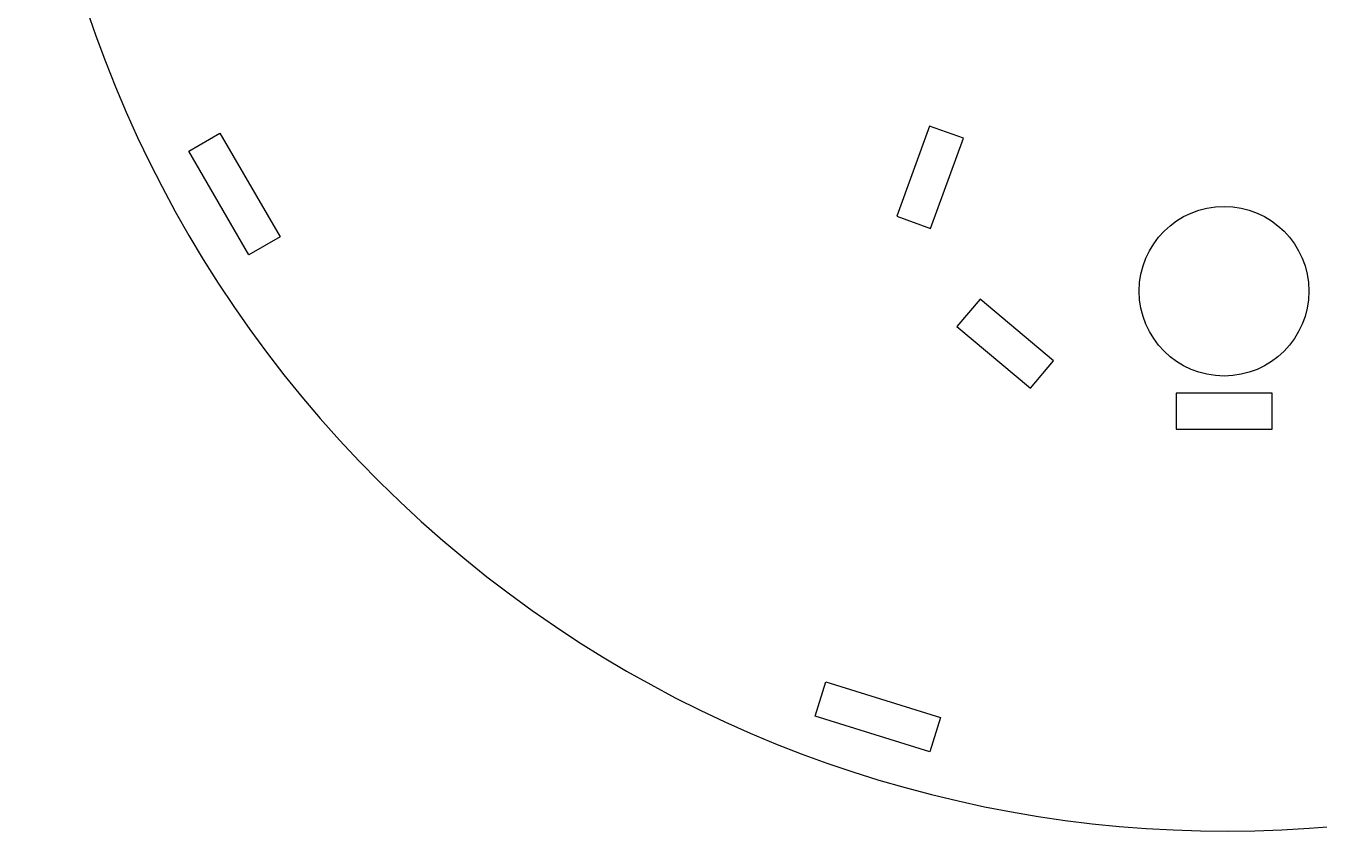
# Model space of a CAD drawing. Header units: millimetres. Extents: x -213 to 898, y -426 to 200.
# Drawn here: x 398.2 to 505.9, y -248 to -180.9 of the extents above; entities that cross this region are included whole.
import ezdxf

# ---------------------------------------------------------------- set-up
doc = ezdxf.new("R2010")
doc.units = ezdxf.units.MM
doc.layers.add('Cut', color=1, linetype='Continuous', true_color=0xff0000)

msp = doc.modelspace()

# ---------------------------------------------------------------- linework, layer by layer
at = {"layer": 'Cut', "color": 1, "true_color": 0xff0000}
for points in [[(473.54, -197.77), (476.28, -190.25), (473.46, -189.23), (470.72, -196.75)], [(475.74, -205.94), (481.87, -211.09), (483.8, -208.79), (477.67, -203.65)], [(494, -214.5), (502, -214.5), (502, -211.5), (494, -211.5)]]:
    msp.add_lwpolyline(points, close=True, dxfattribs=at)
at = {"layer": 'Cut'}
for points in [[(419.34, -198.47), (416.74, -199.97), (411.73, -191.32), (414.32, -189.82)], [(474.37, -238.52), (473.48, -241.38), (463.93, -238.41), (464.82, -235.55)]]:
    msp.add_lwpolyline(points, close=True, dxfattribs=at)
msp.add_circle((498, -203), 7.07, dxfattribs=at)
msp.add_arc((498.15, -148), 100, 140.4425, 34.5352, dxfattribs=at)

doc.saveas('drawing.dxf')
